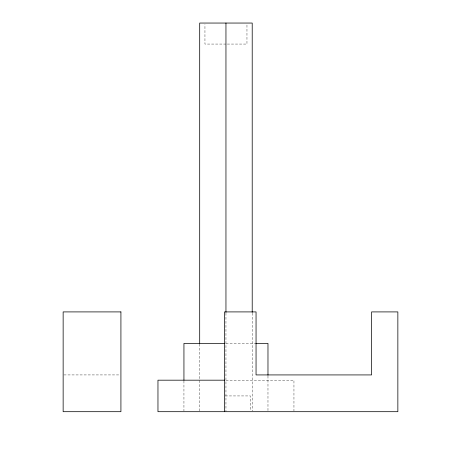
<?xml version="1.0" encoding="UTF-8"?>
<svg xmlns="http://www.w3.org/2000/svg" width="461" height="461" viewBox="0 0 461 461"><rect width="100%" height="100%" fill="white"/><g stroke="black" fill="none" stroke-linecap="round" stroke-linejoin="round"><path stroke-width="0.35" stroke-dasharray="2.31 1.73" d="M225.953 44.06L204.949 44.06L204.949 24.45M227.313 44.06L246.963 44.06L246.963 24.45M225.953 343.416L254.996 343.416M63.86 374.926L120.206 374.926M225.953 380.181L293.951 380.181L293.951 410.976M225.262 395.936L250.415 395.936L250.415 410.976M267.974 375.94L267.974 410.976M252.213 313.088L252.213 410.97M225.953 313.088L225.953 411.69M199.694 344.039L199.694 410.97M183.939 380.895L183.939 410.976"/><path stroke-width="0.69" d="M224.599 343.416L183.939 343.416L183.939 380.181M255.665 343.416L267.974 343.416L267.974 375.231M224.599 380.181L157.962 380.181L157.962 411.69L397.855 411.69L397.855 311.907L371.595 311.907L371.595 374.926L256.051 374.926L256.051 311.907L224.542 311.907L224.542 411.69M252.213 312.374L252.213 23.05L199.694 23.05L199.694 343.318M225.953 23.05L225.953 312.374M120.92 311.907L63.145 311.907L63.145 411.69L120.92 411.69L120.92 311.907"/></g></svg>
